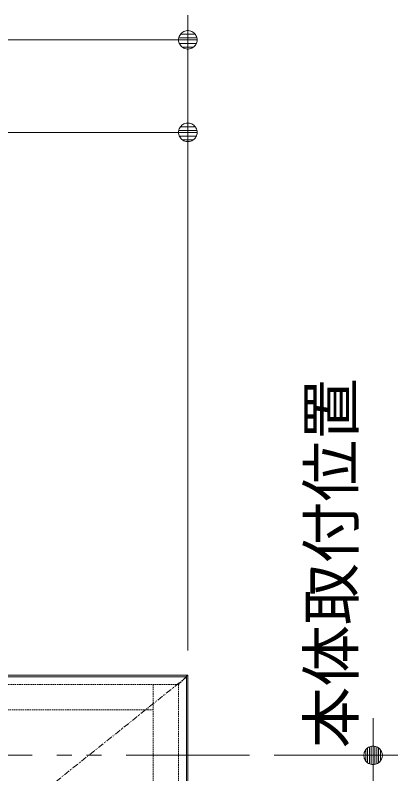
# Model space of a CAD drawing. Units: millimetres, scale not verified. Extents: x -6062 to 6062, y -3045 to 3045.
# Drawn here: x 798 to 1108, y -1360 to -745 of the extents above; entities that cross this region are included whole.
import ezdxf
from ezdxf.enums import TextEntityAlignment as Align

# ---------------------------------------------------------------- set-up
doc = ezdxf.new("R2010")
doc.units = ezdxf.units.MM
doc.header["$LTSCALE"] = 20
doc.linetypes.add('DASHED1', pattern=[1.8, 1.2, -0.6])
doc.linetypes.add('DOUBLE_CHAIN1', pattern=[8.8, 5, -1, 0.6, -0.6, 0.6, -1])
for name, color, linetype, lineweight in [('0-1_5ボウル・キャビネット', 7, 'Continuous', 9), ('0-2_2寸法-1', 7, 'Continuous', 9), ('0-3_0', 7, 'Continuous', 9), ('0-4_2寸法-2', 7, 'Continuous', 9)]:
    doc.layers.add(name, color=color, linetype=linetype, lineweight=lineweight)
doc.styles.add('ＭＳ Ｐゴシック', font='')
doc.styles.get('ＭＳ Ｐゴシック').set_extended_font_data('MS PGothic')

# ---------------------------------------------------------------- blocks, each defined once
blk = doc.blocks.new('_Dot')
at = {"layer": '0-3_0'}
for p, q in [((-10, 0), (-20, 0)), ((9.78, 2), (-9.78, 2)), ((7.99, 6), (-7.99, 6)), ((9.16, -3.98), (-9.16, -3.98)), ((6, -7.98), (-6, -7.98))]:
    blk.add_line(p, q, dxfattribs=at)
for points in [[(10, 0), (9.92, 1.25), (9.69, 2.49), (9.3, 3.68), (8.76, 4.82), (8.09, 5.88), (7.29, 6.85), (6.37, 7.71), (5.36, 8.44), (4.26, 9.05), (3.09, 9.51), (1.87, 9.82), (0.63, 9.98), (-0.63, 9.98), (-1.87, 9.82), (-3.09, 9.51), (-4.26, 9.05), (-5.36, 8.44), (-6.37, 7.71), (-7.29, 6.85), (-8.09, 5.88), (-8.76, 4.82), (-9.3, 3.68), (-9.69, 2.49), (-9.92, 1.25), (-10, 0), (0, 0)], [(-10, 0), (-9.92, -1.25), (-9.69, -2.49), (-9.3, -3.68), (-8.76, -4.82), (-8.09, -5.88), (-7.29, -6.85), (-6.37, -7.71), (-5.36, -8.44), (-4.26, -9.05), (-3.09, -9.51), (-1.87, -9.82), (-0.63, -9.98), (0.63, -9.98), (1.87, -9.82), (3.09, -9.51), (4.26, -9.05), (5.36, -8.44), (6.37, -7.71), (7.29, -6.85), (8.09, -5.88), (8.76, -4.82), (9.3, -3.68), (9.69, -2.49), (9.92, -1.25), (10, 0), (0, 0)]]:
    blk.add_lwpolyline(points, close=True, dxfattribs=at)
blk = doc.blocks.new('グループ-38')
at = {"layer": '0-1_5ボウル・キャビネット'}
for points in [[(36530, -25630), (36500, -25600), (54500, -25600), (54470, -25630)], [(36530, -25630), (36500, -25600), (36500, -32900), (36650, -32900), (36650, -32830)], [(54470, -25630), (54500, -25600), (54500, -32900), (54350, -32900), (54350, -32830)]]:
    blk.add_lwpolyline(points, dxfattribs=at)
at = {"layer": '0-1_5ボウル・キャビネット', "linetype": 'DASHED1'}
for points in [[(36530, -25630), (36650, -25750), (54350, -25750), (54470, -25630)], [(36650, -32830), (36650, -25750), (36530, -25630)], [(54350, -32830), (54350, -25750), (54470, -25630)]]:
    blk.add_lwpolyline(points, dxfattribs=at)
blk = doc.blocks.new('グループ-39')
at = {"layer": '0-1_5ボウル・キャビネット', "linetype": 'DASHED1'}
for p, q in [((37060, -32830), (37060, -25750)), ((53940, -32830), (53940, -25750))]:
    blk.add_line(p, q, dxfattribs=at)
at = {"layer": '0-1_5ボウル・キャビネット'}
for points in [[(36650, -32890), (37060, -32890), (37060, -32830)], [(54350, -32890), (53940, -32890), (53940, -32830)]]:
    blk.add_lwpolyline(points, dxfattribs=at)
blk = doc.blocks.new('グループ-40')
at = {"layer": '0-1_5ボウル・キャビネット', "linetype": 'DASHED1'}
blk.add_line((45586, -26376), (45414, -26376), dxfattribs=at)
for points in [[(45938.4, -26488), (46135, -26210), (46135, -26160), (44865, -26160), (44865, -26210), (45061.6, -26488)], [(45380, -26266.3), (45380, -26160), (45060, -26160), (45060, -26266.3)], [(45620, -26266.3), (45620, -26160), (45940, -26160), (45940, -26266.3)], [(45135.1, -26446), (45170, -26446), (45170, -26306), (45135.1, -26306)], [(45304.9, -26446), (45270, -26446), (45270, -26306), (45304.9, -26306)], [(45695.1, -26446), (45730, -26446), (45730, -26306), (45695.1, -26306)], [(45864.9, -26446), (45830, -26446), (45830, -26306), (45864.9, -26306)]]:
    blk.add_lwpolyline(points, dxfattribs=at)
for centre, radius in [((45220, -26376), 194), ((45780, -26376), 194), ((45220, -26376), 142), ((45220, -26376), 110), ((45780, -26376), 142), ((45780, -26376), 110)]:
    blk.add_circle(centre, radius, dxfattribs=at)
blk = doc.blocks.new('グループ-41')
at = {"layer": '0-1_5ボウル・キャビネット', "linetype": 'DASHED1'}
for p, q in [((53940, -26160), (37060, -26160)), ((37060, -27650), (53940, -27650))]:
    blk.add_line(p, q, dxfattribs=at)
at = {"layer": '0-1_5ボウル・キャビネット'}
blk.add_line((37060, -32880), (53940, -32880), dxfattribs=at)
at = {"layer": '0-1_5ボウル・キャビネット', "linetype": 'DOUBLE_CHAIN1'}
blk.add_lwpolyline([(36520, -25630), (45500, -32830), (54480, -25630)], dxfattribs=at)
at = {"layer": '0-1_5ボウル・キャビネット'}
blk.add_lwpolyline([(36520, -25630), (54480, -25630), (54480, -32830), (36520, -32830)], close=True, dxfattribs=at)
at = {"layer": '0-1_5ボウル・キャビネット', "linetype": 'DASHED1'}
blk.add_lwpolyline([(37060, -32460), (53940, -32460), (53940, -32520), (37060, -32520)], close=True, dxfattribs=at)
at = {"layer": '0-1_5ボウル・キャビネット'}
for name in ['グループ-38', 'グループ-39', 'グループ-40']:
    blk.add_blockref(name, (0, 0), dxfattribs=at)

msp = doc.modelspace()

# ---------------------------------------------------------------- linework, layer by layer
at = {"layer": '0-1_5ボウル・キャビネット', "linetype": 'DOUBLE_CHAIN1'}
msp.add_line((987.5, -1345), (-12.5, -1345), dxfattribs=at)
at = {"layer": '0-2_2寸法-1'}
for p, q in [((937.5, -820), (937.5, -745)), ((922.49, -765), (52.51, -765)), ((937.5, -1260), (937.5, -820)), ((922.49, -840), (502.51, -840)), ((1007.5, -1345), (1107.5, -1345))]:
    msp.add_line(p, q, dxfattribs=at)
at = {"layer": '0-4_2寸法-2'}
for p, q in [((1087.5, -1329.99), (1087.5, -1314.99)), ((1007.5, -1345), (1107.5, -1345)), ((1087.5, -1590), (1087.5, -1345))]:
    msp.add_line(p, q, dxfattribs=at)

# ---------------------------------------------------------------- block references
at = {"layer": '0-1_5ボウル・キャビネット', "xscale": 0.05, "yscale": 0.05}
msp.add_blockref('グループ-41', (-1787.5, 0), dxfattribs=at)
at = {"layer": '0-2_2寸法-1', "xscale": 0.7503418, "yscale": 0.7503418}
for p in [(937.5, -765), (937.5, -840)]:
    msp.add_blockref('_Dot', p, dxfattribs=at)
at = {"layer": '0-2_2寸法-1', "xscale": 0.7503418, "yscale": 0.7503418, "rotation": 90}
msp.add_blockref('_Dot', (1087.5, -1345), dxfattribs=at)
at = {"layer": '0-4_2寸法-2', "xscale": 0.7503418, "yscale": 0.7503418, "rotation": 270}
msp.add_blockref('_Dot', (1087.5, -1345), dxfattribs=at)

# ---------------------------------------------------------------- texts
at = {"layer": '0-4_2寸法-2', "style": 'ＭＳ Ｐゴシック'}
msp.add_text('本体取付位置', height=36.66, rotation=90, dxfattribs=at).set_placement((1082.81, -1339.39), align=Align.BOTTOM_LEFT)

doc.saveas('drawing.dxf')
